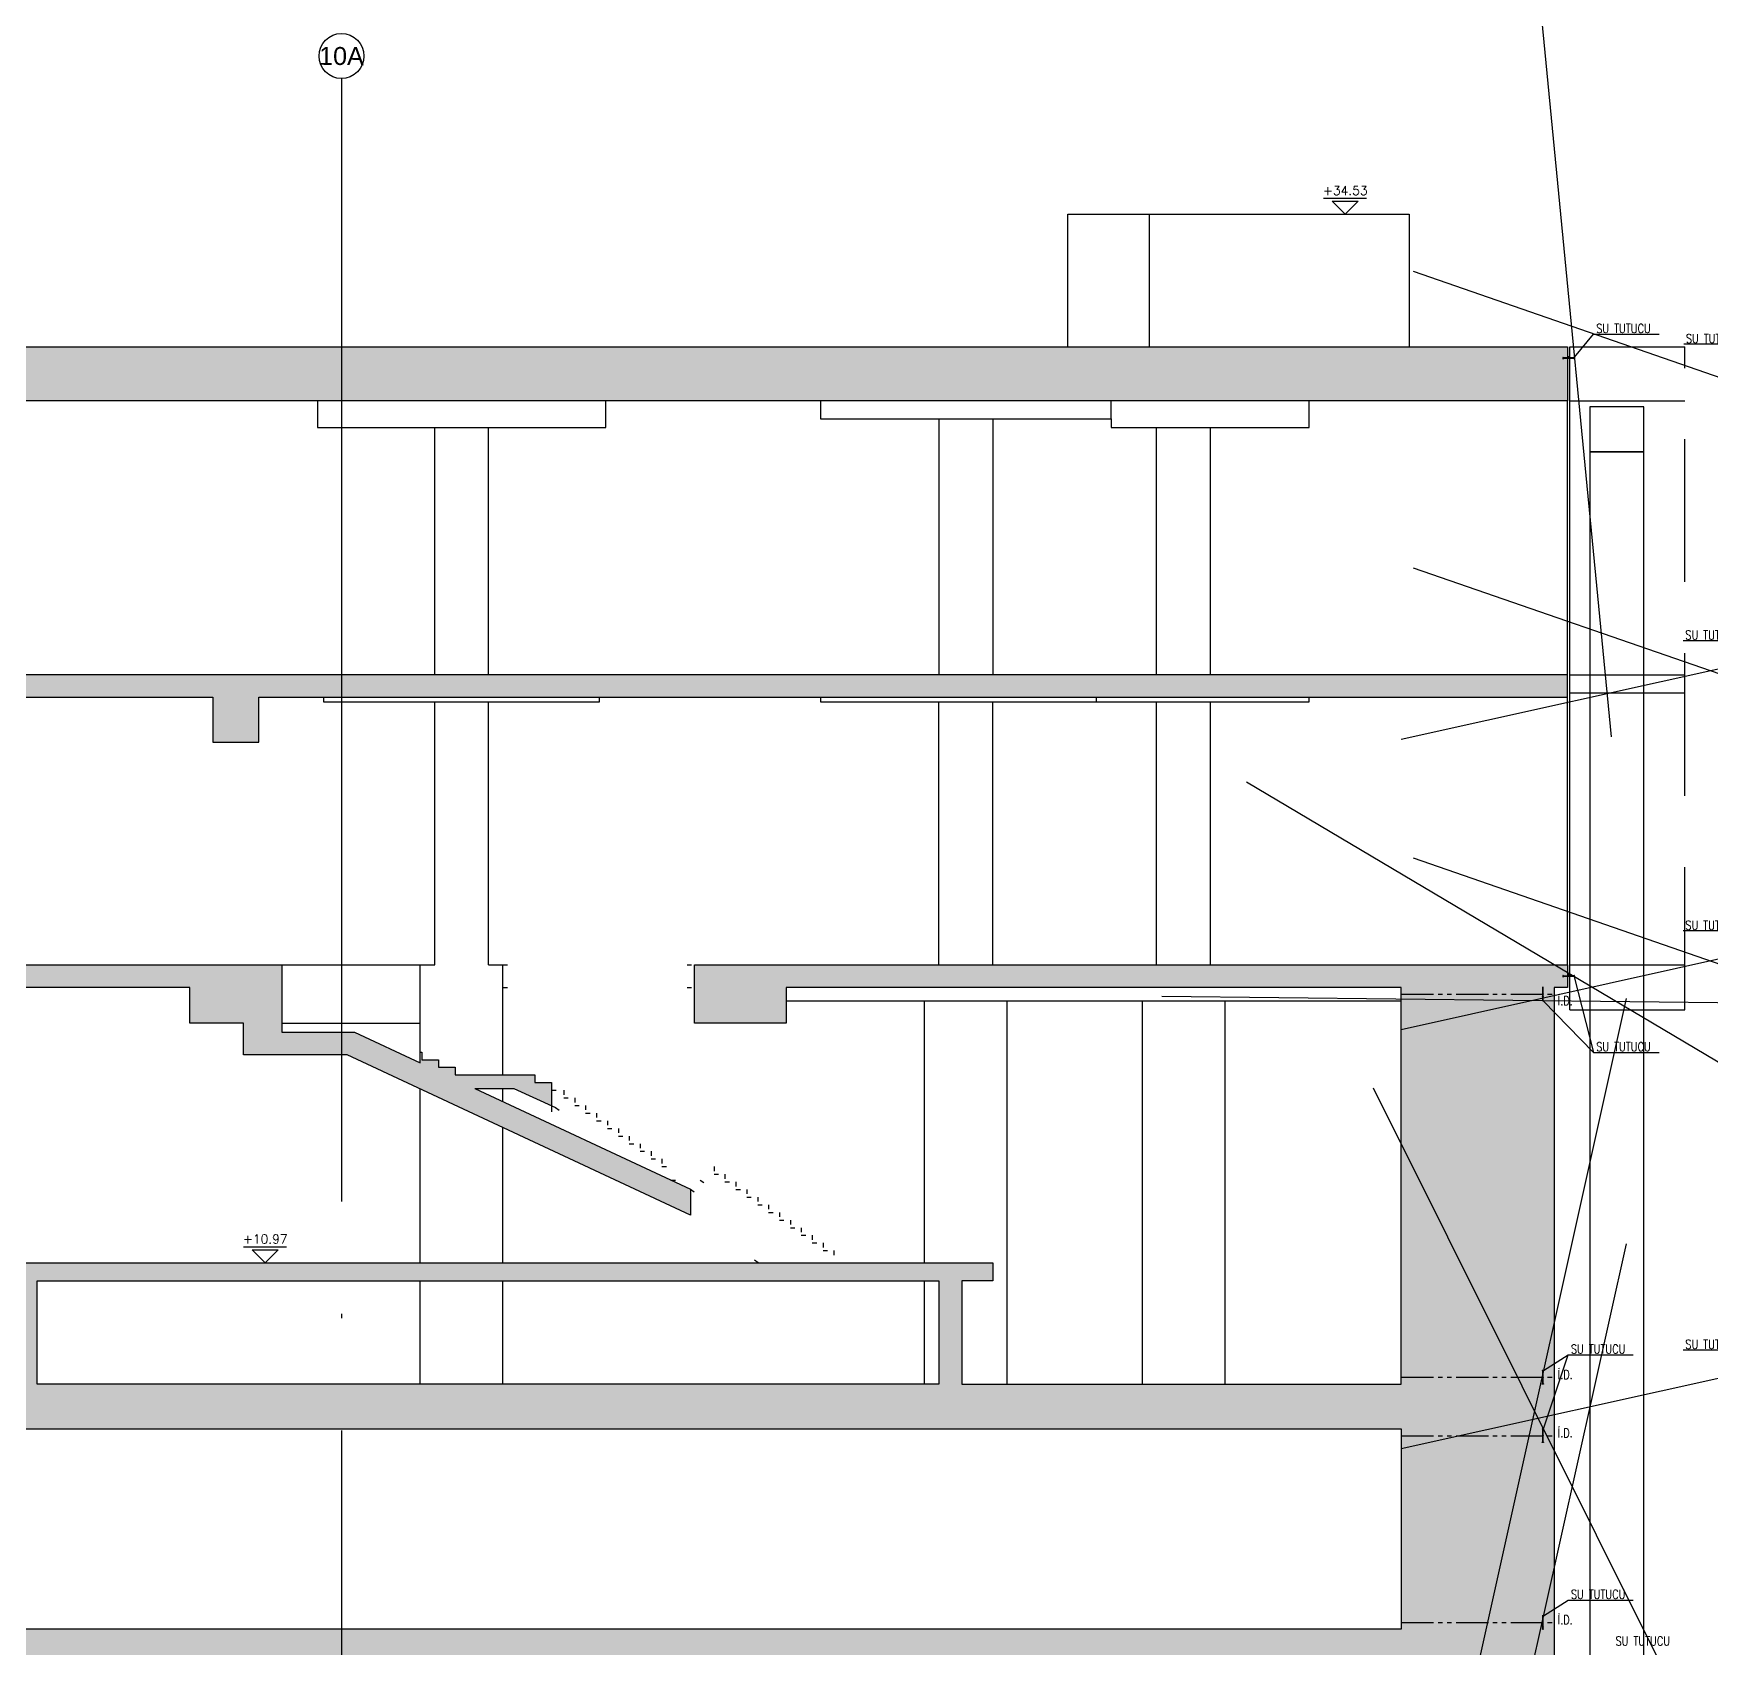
# Model space of a CAD drawing. Header units: millimetres. Extents: x 400382 to 401276, y 4543898 to 4544126.
# Drawn here: x 400952.03 to 400989.36, y 4543968.57 to 4544004.5 of the extents above; entities that cross this region are included whole.
import ezdxf
from ezdxf.enums import TextEntityAlignment as Align

# ---------------------------------------------------------------- set-up
doc = ezdxf.new("R2010")
doc.units = ezdxf.units.MM
for name, pattern in [('ACAD_ISO05W100', [33, 24, -3, 0, -3, 0, -3]), ('AKS', [3, 2.5, -0.25, 0, -0.25]), ('CONTINU', [0]), ('Dot', [4, 0, -4]), ('HIDDEN2', [4.762499999999999, 3.175, -1.5875]), ('UUC-ST-KAL-I05-101-U-000$0$ACAD_ISO05W100', [33, 24, -3, 0, -3, 0, -3])]:
    doc.linetypes.add(name, pattern=pattern)
for name, color, linetype in [('aks prota', 2, 'AKS'), ('caks prota', 4, 'Continuous'), ('görünüş prota', 4, 'Continuous'), ('inşaat derzi prota', 11, 'Continuous'), ('kesit prota', 1, 'Continuous'), ('kesit tarama prota', 252, 'Continuous'), ('kot prota', 4, 'Continuous'), ('not yazısı prota', 6, 'Continuous'), ('not çizgisi prota', 4, 'Continuous'), ('PRT-CST-rc_level', 6, 'Continuous'), ('PRT-CST-rc_levermark', 4, 'Continuous'), ('st_s_su tutucu', 2, 'Continuous'), ('st_s_ölçü', 4, 'Continuous'), ('taks prota', 7, 'Continuous'), ('UUC-ST-KAL-I05-101-U-000$0$st_s_su tutucu', 2, 'Continuous')]:
    doc.layers.add(name, color=color, linetype=linetype)
doc.layers.add('PRT-KD-kazik', color=172, linetype='Continuous', lineweight=25)
doc.styles.add('OLCU', font='romanstw.shx')
doc.styles.add('TAKS', font='Arial Unicode.ttf')
doc.styles.add('TSIMPLEX', font='romanstw.shx')
doc.dimstyles.new('1-50', dxfattribs={"dimtxt": 10, "dimasz": 4, "dimexe": 4, "dimexo": 8, "dimgap": 4, "dimtad": 1, "dimdec": 1, "dimrnd": 0.05, "dimzin": 9, "dimdsep": 46, "dimtxsty": 'OLCU', "dimblk1": 'OBLIQUE', "dimblk2": 'OBLIQUE', "dimsah": 1, "dimcen": 2, "dimdle": 4, "dimclrd": 4, "dimclre": 4, "dimclrt": 3, "dimadec": 1, "dimazin": 0, "dimtfac": 1, "dimtdec": 1, "dimtix": 1, "dimtmove": 2, "dimatfit": 3, "dimldrblk": 'OBLIQUE', "dimfxl": 1, "dimtvp": 1, "dimtolj": 1, "dimtzin": 1, "dimarcsym": 0})

# ---------------------------------------------------------------- blocks, each defined once
blk = doc.blocks.new('KOTK5')
at = {"layer": 'PRT-CST-rc_levermark'}
blk.add_line((216.6666666667443, 160), (-213.3333333332557, 160), dxfattribs=at)
blk.add_lwpolyline([(130, 130), (-130, 130), (0, 0)], close=True, dxfattribs=at)
at = {"layer": 'PRT-CST-rc_level', "style": 'OLCU'}
blk.add_attdef('000.00', text='', height=90, dxfattribs=at).set_placement((0, 193.1381784435362), align=Align.CENTER)
blk = doc.blocks.new('_Oblique')
at = {"layer": 'st_s_ölçü', "lineweight": -2}
blk.add_line((-0.5, -0.5), (0.5, 0.5), dxfattribs=at)
blk = doc.blocks.new('D')
at = {"layer": 'st_s_su tutucu', "linetype": 'CONTINU', "ltscale": 0.2}
for p, q in [((-39987.83090962706, 52508.18991963421), (-39992.63090966878, 52508.18991966914)), ((-39992.63090966878, 52508.18991966914), (-39992.63090980848, 52507.38991968935)), ((-39992.63090980848, 52507.38991968935), (-39990.63090962501, 52506.05655179494)), ((-39990.6309096902, 52498.50671976196), (-39991.53117650332, 52498.50671977942)), ((-39991.53117650332, 52498.50671977942), (-39991.53117639622, 52497.87311976865)), ((-39991.53117639622, 52497.87311976865), (-39990.63090970417, 52497.87311978029)), ((-39990.63090962501, 52506.05655179494), (-39990.6309096902, 52498.50671976196)), ((-39990.63090970417, 52497.87311978029), (-39990.63090980196, 52488.50671968629)), ((-39989.83090974534, 52506.05655187643), (-39987.83090964103, 52507.38991968935)), ((-39989.83090955907, 52498.50671965136), (-39989.83090974534, 52506.05655187643)), ((-39988.9306429881, 52498.50671966883), (-39989.83090955907, 52498.50671965136)), ((-39989.83090992229, 52488.50671961062), (-39989.83090981984, 52497.87311973373)), ((-39989.83090981984, 52497.87311973373), (-39988.93064300207, 52497.87311962313)), ((-39988.93064300207, 52497.87311962313), (-39988.9306429881, 52498.50671966883)), ((-39987.83090964103, 52507.38991968935), (-39987.83090962706, 52508.18991963421)), ((-39992.63090980848, 52448.98991960261), (-39990.63090962501, 52450.32328749701)), ((-39992.63090966878, 52448.18991962282), (-39992.63090980848, 52448.98991960261)), ((-39987.83090962706, 52448.18991965774), (-39992.63090966878, 52448.18991962282)), ((-39990.63090992199, 52478.65671955824), (-39991.93117670823, 52478.6567195757)), ((-39991.93117670823, 52478.6567195757), (-39991.93117659182, 52477.72311959402)), ((-39991.93117659182, 52477.72311959402), (-39990.63090987367, 52477.72311951835)), ((-39990.63090980196, 52488.50671968629), (-39991.53117661508, 52488.50671963972)), ((-39991.53117661508, 52488.50671963972), (-39991.53117662905, 52487.87311965806)), ((-39991.53117662905, 52487.87311965806), (-39990.630909937, 52487.87311964059)), ((-39991.53117661508, 52467.87311965223), (-39991.53117662905, 52468.5067196339)), ((-39991.53117662905, 52468.5067196339), (-39990.630909937, 52468.50671965136)), ((-39990.63090980196, 52467.87311960567), (-39991.53117661508, 52467.87311965223)), ((-39991.53117650332, 52457.87311951254), (-39991.53117639622, 52458.50671952331)), ((-39991.53117639622, 52458.50671952331), (-39990.63090970417, 52458.50671951166)), ((-39990.6309096902, 52457.87311953), (-39991.53117650332, 52457.87311951254)), ((-39990.630909937, 52487.87311964059), (-39990.63090992199, 52478.65671955824)), ((-39990.630909937, 52468.50671965136), (-39990.63090992199, 52477.72311973372)), ((-39990.63090970417, 52458.50671951166), (-39990.63090980196, 52467.87311960567)), ((-39990.63090962501, 52450.32328749701), (-39990.6309096902, 52457.87311953)), ((-39988.93064335132, 52488.50671965136), (-39989.83090992229, 52488.50671961062)), ((-39989.83091007002, 52478.65671960481), (-39989.8309099316, 52487.87311978029)), ((-39989.8309099316, 52487.87311978029), (-39988.93064311383, 52487.87311964059)), ((-39988.53064343977, 52478.65671965137), (-39989.83091007002, 52478.65671960481)), ((-39989.83090998934, 52477.72311965805), (-39988.53064344908, 52477.72311964058)), ((-39989.83091007002, 52477.72311968715), (-39989.8309099316, 52468.50671951166)), ((-39989.8309099316, 52468.50671951166), (-39988.93064311383, 52468.50671965136)), ((-39988.93064335132, 52467.87311964059), (-39989.83090992229, 52467.87311968134)), ((-39989.83090992229, 52467.87311968134), (-39989.83090981984, 52458.50671955823)), ((-39989.83090981984, 52458.50671955823), (-39988.93064300207, 52458.50671966883)), ((-39988.9306429881, 52457.87311962313), (-39989.83090955907, 52457.87311964059)), ((-39989.83090955907, 52457.87311964059), (-39989.83090974534, 52450.32328741552)), ((-39989.83090974534, 52450.32328741552), (-39987.83090964103, 52448.98991960261)), ((-39988.93064311383, 52487.87311964059), (-39988.93064335132, 52488.50671965136)), ((-39988.93064311383, 52468.50671965136), (-39988.93064335132, 52467.87311964059)), ((-39988.93064300207, 52458.50671966883), (-39988.9306429881, 52457.87311962313)), ((-39988.53064344908, 52477.72311964058), (-39988.53064343977, 52478.65671965137)), ((-39987.83090964103, 52448.98991960261), (-39987.83090962706, 52448.18991965774))]:
    blk.add_line(p, q, dxfattribs=at)
blk = doc.blocks.new('D-D Kesiti')
at = {"layer": 'kesit tarama prota'}
h = blk.add_hatch(color=256, dxfattribs=at)
h.dxf.hatch_style = 1
h.paths.add_polyline_path([(400958.1222568858, 4543939.361140279), (400878.3456850531, 4543939.361140279), (400878.3456850531, 4543941.301140279), (400873.7425617441, 4543941.301140279), (400873.7425617441, 4543939.361140279), (400852.9191806954, 4543939.361140279), (400852.9191806664, 4543908.611012027), (400852.5191806664, 4543908.611012027), (400852.5191806954, 4543908.211012043), (400854.9191806954, 4543908.211012036), (400854.9191807244, 4543910.211140279), (400863.0191807256, 4543910.211140279), (400863.0191808271, 4543908.911148059), (400870.5555661198, 4543908.911148059), (400870.5555661198, 4543910.211140278), (400954.4196097496, 4543910.211140032), (400954.4196097206, 4543909.541090846), (400958.5027775325, 4543909.541091093), (400958.5027775325, 4543909.941091714), (400957.8222568858, 4543909.941091714), (400957.8222568858, 4543925.101140279), (400958.1222568736, 4543925.101140279), (400958.1222568736, 4543925.601140279), (400938.6826136978, 4543925.601140279), (400938.6826136978, 4543924.301140279), (400940.7240219245, 4543924.301140279), (400940.7240219245, 4543925.101140279), (400954.419606482, 4543925.101140279), (400954.419606482, 4543916.271140279), (400944.6371231331, 4543916.271140279), (400944.6371231331, 4543918.571140477), (400945.3277792202, 4543918.571140279), (400945.3277792202, 4543918.971140279), (400922.8605086617, 4543918.971140279), (400922.8605086617, 4543918.571140279), (400923.5410293082, 4543918.571140279), (400923.5410293082, 4543916.271140279), (400881.6673470567, 4543916.271140279), (400894.3632999419, 4543923.601157006), (400897.7321548041, 4543923.601157006), (400897.7321548693, 4543925.101140279), (400902.9272714704, 4543925.101140279), (400902.9272714704, 4543923.601140279), (400909.2272714694, 4543923.601140279), (400909.2272714694, 4543925.101140279), (400927.4529775022, 4543925.101140279), (400927.4529775022, 4543924.301140279), (400928.6449341592, 4543924.301140279), (400928.6449341592, 4543923.601140279), (400930.9522040293, 4543923.601140279), (400938.595227472, 4543920.03118966), (400938.595227472, 4543920.608539929), (400933.7939728191, 4543922.851139621), (400934.6643130837, 4543922.851139621), (400935.5037169434, 4543922.466320829), (400935.5037169434, 4543922.811139621), (400935.5037169434, 4543922.981139621), (400935.1328965502, 4543922.981139621), (400935.1328965502, 4543923.151139622), (400933.3603750704, 4543923.151139622), (400933.3603750704, 4543923.321139622), (400932.9895546771, 4543923.321139622), (400932.9895546771, 4543923.491139621), (400932.5790415602, 4543923.491139621), (400932.5790415602, 4543923.418617222), (400931.1178057374, 4543924.101140279), (400929.4955849676, 4543924.101140279), (400929.4955849676, 4543925.601140279), (400909.9149910433, 4543925.601140279), (400917.639939611, 4543930.061144402), (400921.662246307, 4543930.061145569), (400921.6622458718, 4543931.561140279), (400927.9644135004, 4543931.561140279), (400927.9644135004, 4543930.561141117), (400928.9851944704, 4543930.561141117), (400928.9851944704, 4543931.561140279), (400958.1222568736, 4543931.561140279), (400958.1222568736, 4543932.061141117), (400918.8382756815, 4543932.061141117), (400918.8382756815, 4543931.911140279), (400918.5482756815, 4543931.911140279), (400918.5482756815, 4543931.741140279), (400918.2582756816, 4543931.741140279), (400918.2582756816, 4543931.571140279), (400917.9682756815, 4543931.571140279), (400917.9682756815, 4543931.401140279), (400917.6782756815, 4543931.401140279), (400917.6782756815, 4543931.231140279), (400917.3882756816, 4543931.231140279), (400917.3882756816, 4543931.061140279), (400917.0982756816, 4543931.061140279), (400917.0982756816, 4543930.891140279), (400916.8082756815, 4543930.891140279), (400916.8082756815, 4543930.721140279), (400916.5182756816, 4543930.721140279), (400916.5182756816, 4543930.55114028), (400916.2282756816, 4543930.55114028), (400916.2282756816, 4543930.381140279), (400915.9382756815, 4543930.381140279), (400915.9382756815, 4543930.211140279), (400915.6482756816, 4543930.211140279), (400915.6482756816, 4543930.041140279), (400915.3582756816, 4543930.041140279), (400915.3582756816, 4543929.871140279), (400914.1682756815, 4543929.871140279), (400914.1682756815, 4543929.701140279), (400913.8782756816, 4543929.701140279), (400913.8782756816, 4543929.531140279), (400913.5882756815, 4543929.531140279), (400913.5882756815, 4543929.361140279), (400913.2982756815, 4543929.361140279), (400913.2982756815, 4543929.191140279), (400913.0082756816, 4543929.191140279), (400913.0082756816, 4543929.021140279), (400912.7182756815, 4543929.021140279), (400912.7182756815, 4543928.851140279), (400912.4282756815, 4543928.851140279), (400912.4282756815, 4543928.681140279), (400912.1382756816, 4543928.681140279), (400912.1382756816, 4543928.511140279), (400911.8482756816, 4543928.511140279), (400911.8482756816, 4543928.341140279), (400911.5582756815, 4543928.341140279), (400911.5582756815, 4543928.171140279), (400911.2682756816, 4543928.171140279), (400911.2682756816, 4543928.001140279), (400910.9782756816, 4543928.001140279), (400910.9782756816, 4543927.831140279), (400910.6882756815, 4543927.831140279), (400910.6882756815, 4543927.661140279), (400909.4982756816, 4543927.661140279), (400909.4982756816, 4543927.491140279), (400909.2082756815, 4543927.491140279), (400909.2082756815, 4543927.321140279), (400908.9182756815, 4543927.321140279), (400908.9182756815, 4543927.151140279), (400908.6282756816, 4543927.151140279), (400908.6282756816, 4543926.981140279), (400908.3382756815, 4543926.981140279), (400908.3382756815, 4543926.811140279), (400908.0482756815, 4543926.811140279), (400908.0482756815, 4543926.641140279), (400907.7582756816, 4543926.641140279), (400907.7582756816, 4543926.471140279), (400907.4682756815, 4543926.471140279), (400907.4682756815, 4543926.301140279), (400907.1782756815, 4543926.301140279), (400907.1782756815, 4543926.131140279), (400906.8882756816, 4543926.131140279), (400906.8882756816, 4543925.961140279), (400906.5982756816, 4543925.961140279), (400906.5982756816, 4543925.791140279), (400906.3082756815, 4543925.791140279), (400906.3082756815, 4543925.601140279), (400904.5522714701, 4543925.601140279), (400904.5522714701, 4543925.401140279), (400906.3182035508, 4543925.401140279), (400906.3182035508, 4543924.101140279), (400903.4272714704, 4543924.101140279), (400903.4272714704, 4543925.401140279), (400903.7522714699, 4543925.401140279), (400903.7522714699, 4543925.601140279), (400896.4401806035, 4543925.601140279), (400896.4401806035, 4543925.451140279), (400896.1501806034, 4543925.451140279), (400896.1501806034, 4543925.281140279), (400895.8601806034, 4543925.281140279), (400895.8601806034, 4543925.111140279), (400895.5701806035, 4543925.111140279), (400895.5701806035, 4543924.941140279), (400895.2801806034, 4543924.941140279), (400895.2801806034, 4543924.771140279), (400894.9901806034, 4543924.771140279), (400894.9901806034, 4543924.601140279), (400894.7001806034, 4543924.601140279), (400894.7001806034, 4543924.431140279), (400894.4101806034, 4543924.431140279), (400894.4101806034, 4543924.261140279), (400894.1201806034, 4543924.261140279), (400894.1201806034, 4543924.091140279), (400893.8301806035, 4543924.091140279), (400893.8301806035, 4543923.921140279), (400893.5401806034, 4543923.921140279), (400893.5401806034, 4543923.751140279), (400893.2501806034, 4543923.751140279), (400893.2501806034, 4543923.581140279), (400892.9601806034, 4543923.581140279), (400892.9601806034, 4543923.411140279), (400892.6701806035, 4543923.411140279), (400892.6701806035, 4543923.241140279), (400891.4701806034, 4543923.241140279), (400891.4701806034, 4543923.071140279), (400891.1801806035, 4543923.071140279), (400891.1801806035, 4543922.901140279), (400890.8901806034, 4543922.901140279), (400890.8901806034, 4543922.731140279), (400890.6001806034, 4543922.731140279), (400890.6001806034, 4543922.561140279), (400890.3101806035, 4543922.561140279), (400890.3101806035, 4543922.391140279), (400890.0201806034, 4543922.391140279), (400890.0201806034, 4543922.221140279), (400889.7301806034, 4543922.221140279), (400889.7301806034, 4543922.05114028), (400889.4401806035, 4543922.05114028), (400889.4401806035, 4543921.881140279), (400889.1501806034, 4543921.881140279), (400889.1501806034, 4543921.711140279), (400888.8601806034, 4543921.711140279), (400888.8601806034, 4543921.541140279), (400888.5701806035, 4543921.541140279), (400888.5701806035, 4543921.371140279), (400888.2801806034, 4543921.371140279), (400888.2801806034, 4543921.201140279), (400887.9901806034, 4543921.201140279), (400887.9901806034, 4543921.031140279), (400887.7001806034, 4543921.031140279), (400887.7001806034, 4543920.861140279), (400886.5001806034, 4543920.861140279), (400886.5001806034, 4543920.691140279), (400886.2101806034, 4543920.691140279), (400886.2101806034, 4543920.521140279), (400885.9201806035, 4543920.521140279), (400885.9201806035, 4543920.351140279), (400885.6301806034, 4543920.351140279), (400885.6301806034, 4543920.181140279), (400885.3401806034, 4543920.181140279), (400885.3401806034, 4543920.011140279), (400885.0501806035, 4543920.011140279), (400885.0501806035, 4543919.841140279), (400884.7601806034, 4543919.841140279), (400884.7601806034, 4543919.671140279), (400884.4701806034, 4543919.671140279), (400884.4701806034, 4543919.501140279), (400884.1801806035, 4543919.501140279), (400884.1801806035, 4543919.331140279), (400883.8901806034, 4543919.331140279), (400883.8901806034, 4543919.161140279), (400883.6001806034, 4543919.161140279), (400883.6001806034, 4543918.991140279), (400883.3101806035, 4543918.991140279), (400883.3101806035, 4543918.821140279), (400883.0201806034, 4543918.821140279), (400883.0201806034, 4543918.651140279), (400882.7301806034, 4543918.651140279), (400882.7301806034, 4543918.481140279), (400881.5301806034, 4543918.481140279), (400881.5301806034, 4543918.311140279), (400881.2401806034, 4543918.311140279), (400881.2401806034, 4543918.141140279), (400880.9501806034, 4543918.141140279), (400880.9501806034, 4543917.971140279), (400880.6601806034, 4543917.971140279), (400880.6601806034, 4543917.80114028), (400880.3701806034, 4543917.80114028), (400880.3701806034, 4543917.631140279), (400880.0801806035, 4543917.631140279), (400880.0801806035, 4543917.461140279), (400879.7901806034, 4543917.461140279), (400879.7901806034, 4543917.291140279), (400879.5001806034, 4543917.291140279), (400879.5001806034, 4543917.121140279), (400879.2101806034, 4543917.121140279), (400879.2101806034, 4543916.951140279), (400878.9201806035, 4543916.951140279), (400878.9201806035, 4543916.781140279), (400878.6301806034, 4543916.781140279), (400878.6301806034, 4543916.611140279), (400878.3401806034, 4543916.611140279), (400878.3401806034, 4543916.441140279), (400878.0501806035, 4543916.441140279), (400878.0501806035, 4543916.271140279), (400877.7601806034, 4543916.271140279), (400877.7601806034, 4543916.101140279), (400877.4701806034, 4543916.101140279), (400877.4701806034, 4543915.931140279), (400876.2701806034, 4543915.931140279), (400876.2701806034, 4543915.761140279), (400875.9801806034, 4543915.761140279), (400875.9801806034, 4543915.591140279), (400875.6901806035, 4543915.591140279), (400875.6901806035, 4543915.421140279), (400875.4001806034, 4543915.421140279), (400875.4001806034, 4543915.251140279), (400875.1101806034, 4543915.251140279), (400875.1101806034, 4543915.081140279), (400874.8201806035, 4543915.081140279), (400874.8201806035, 4543914.911140279), (400874.5301806034, 4543914.911140279), (400874.5301806034, 4543914.741140279), (400874.2401806034, 4543914.741140279), (400874.2401806034, 4543914.571140279), (400873.9501806034, 4543914.571140279), (400873.9501806034, 4543914.401140279), (400873.6601806034, 4543914.401140279), (400873.6601806034, 4543914.231140279), (400873.3701806034, 4543914.231140279), (400873.3701806034, 4543914.061140279), (400873.0801806035, 4543914.061140279), (400873.0801806035, 4543913.891140279), (400872.7901806034, 4543913.891140279), (400872.7901806034, 4543913.721140279), (400872.5001806034, 4543913.721140279), (400872.5001806034, 4543913.551140279), (400872.2101806034, 4543913.551140279), (400872.2101806034, 4543913.381140279), (400871.0101806034, 4543913.381140279), (400871.0101806034, 4543913.211140279), (400870.7201806034, 4543913.211140279), (400870.7201806034, 4543913.041140279), (400870.4301806035, 4543913.041140279), (400870.4301806035, 4543912.871140279), (400870.1401806034, 4543912.871140279), (400870.1401806034, 4543912.701140279), (400869.8501806034, 4543912.701140279), (400869.8501806034, 4543912.531140279), (400869.5601806035, 4543912.531140279), (400869.5601806035, 4543912.361140279), (400869.2701806034, 4543912.361140279), (400869.2701806034, 4543912.191140279), (400868.9801806034, 4543912.191140279), (400868.9801806034, 4543912.021140279), (400868.6901806035, 4543912.021140279), (400868.6901806035, 4543911.851140279), (400868.4001806034, 4543911.851140279), (400868.4001806034, 4543911.681140279), (400868.1101806034, 4543911.681140279), (400868.1101806034, 4543911.511140279), (400867.8201806035, 4543911.511140279), (400867.8201806035, 4543911.341140279), (400867.5301806034, 4543911.341140279), (400867.5301806034, 4543911.171140279), (400867.2401806034, 4543911.171140279), (400867.2401806034, 4543911.001140279), (400866.9501806034, 4543911.001140279), (400866.9501806034, 4543910.511140279), (400866.6501806034, 4543910.511140279), (400866.6501806034, 4543910.811140279), (400864.7191806953, 4543910.811140279), (400864.7191806953, 4543910.611140279), (400866.4501806034, 4543910.611140279), (400866.4501806034, 4543910.311140279), (400866.9501804729, 4543910.311140279), (400866.950180734, 4543909.31114806), (400863.6191807959, 4543909.31114806), (400863.6191806943, 4543910.611140279), (400863.9191806954, 4543910.611140366), (400863.9191806954, 4543910.811140279), (400854.9191806954, 4543910.811140279), (400854.9191805503, 4543915.671125484), (400866.569180703, 4543915.671125416), (400866.5691806954, 4543915.271140211), (400867.7691806955, 4543915.271140211), (400867.7691806954, 4543916.271140204), (400854.4191806954, 4543916.271140279), (400854.4191806954, 4543925.101140279), (400861.9691806946, 4543925.101140279), (400861.9691806946, 4543923.601140279), (400866.7028209456, 4543923.601140279), (400869.3008954164, 4543925.101140279), (400883.0691806954, 4543925.101140279), (400883.0691806954, 4543924.401140279), (400883.6691806954, 4543924.401140279), (400883.6691806954, 4543925.601140279), (400870.16692024, 4543925.601140279), (400877.8918488363, 4543930.061132872), (400881.8541555321, 4543930.061134021), (400881.854155097, 4543931.561140279), (400909.6694230299, 4543931.561140279), (400909.6694230299, 4543932.061140279), (400879.0501806035, 4543932.061140279), (400879.0501806035, 4543931.911140279), (400878.7601806034, 4543931.911140279), (400878.7601806034, 4543931.741140279), (400878.4701806034, 4543931.741140279), (400878.4701806034, 4543931.571140279), (400878.1801806035, 4543931.571140279), (400878.1801806035, 4543931.401140279), (400877.8901806034, 4543931.401140279), (400877.8901806034, 4543931.231140279), (400877.6001806034, 4543931.231140279), (400877.6001806034, 4543931.061140279), (400877.3101806035, 4543931.061140279), (400877.3101806035, 4543930.891140279), (400877.0201806034, 4543930.891140279), (400877.0201806034, 4543930.721140279), (400876.7301806034, 4543930.721140279), (400876.7301806034, 4543930.551140279), (400876.4401806035, 4543930.551140279), (400876.4401806035, 4543930.381140279), (400876.1501806034, 4543930.381140279), (400876.1501806034, 4543930.211140279), (400875.8601806034, 4543930.211140279), (400875.8601806034, 4543930.041140279), (400875.5701806035, 4543930.041140279), (400875.5701806035, 4543929.871140279), (400874.3701806034, 4543929.871140279), (400874.3701806034, 4543929.701140279), (400874.0801806035, 4543929.701140279), (400874.0801806035, 4543929.531140279), (400873.7901806034, 4543929.531140279), (400873.7901806034, 4543929.361140279), (400873.5001806034, 4543929.361140279), (400873.5001806034, 4543929.191140279), (400873.2101806034, 4543929.191140279), (400873.2101806034, 4543929.021140279), (400872.9201806035, 4543929.021140279), (400872.9201806035, 4543928.851140279), (400872.6301806034, 4543928.851140279), (400872.6301806034, 4543928.681140279), (400872.3401806034, 4543928.681140279), (400872.3401806034, 4543928.511140279), (400872.0501806035, 4543928.511140279), (400872.0501806035, 4543928.341140279), (400871.7601806034, 4543928.341140279), (400871.7601806034, 4543928.171140279), (400871.4701806034, 4543928.171140279), (400871.4701806034, 4543928.001140279), (400871.1801806035, 4543928.001140279), (400871.1801806035, 4543927.831140279), (400870.8901806034, 4543927.831140279), (400870.8901806034, 4543927.661140279), (400869.6901806035, 4543927.661140279), (400869.6901806035, 4543927.491140279), (400869.4001806034, 4543927.491140279), (400869.4001806034, 4543927.321140279), (400869.1101806034, 4543927.321140279), (400869.1101806034, 4543927.151140279), (400868.8201806035, 4543927.151140279), (400868.8201806035, 4543926.981140279), (400868.5301806034, 4543926.981140279), (400868.5301806034, 4543926.811140279), (400868.2401806034, 4543926.811140279), (400868.2401806034, 4543926.641140279), (400867.9501806034, 4543926.641140279), (400867.9501806034, 4543926.471140279), (400867.6601806034, 4543926.471140279), (400867.6601806034, 4543926.301140279), (400867.3701806034, 4543926.301140279), (400867.3701806034, 4543926.131140279), (400867.0801806035, 4543926.131140279), (400867.0801806035, 4543925.961140279), (400866.7901806034, 4543925.961140279), (400866.7901806034, 4543925.791140279), (400866.5001806034, 4543925.791140279), (400866.5001806034, 4543925.601140279), (400864.7191806873, 4543925.601140279), (400864.7191806873, 4543925.401140279), (400866.5101084234, 4543925.401140279), (400866.5101084234, 4543924.101140279), (400862.469180695, 4543924.101140279), (400862.469180695, 4543925.101140279), (400863.6191806946, 4543925.101140279), (400863.6191806946, 4543925.401140279), (400863.9191806954, 4543925.401140279), (400863.9191806954, 4543925.601140279), (400854.4191806954, 4543925.601140279), (400854.4191806954, 4543931.561140279), (400866.5691806833, 4543931.561140279), (400866.5691806833, 4543931.061140279), (400867.1691806833, 4543931.061140279), (400867.1691806833, 4543932.061140279), (400854.4191806955, 4543932.061140279), (400854.4191806955, 4543938.161141118), (400874.2425845047, 4543938.161141118), (400874.2425724075, 4543940.801140279), (400877.8456850531, 4543940.801140279), (400877.8456850531, 4543938.161141118), (400958.1222568736, 4543938.161141118)])
h.paths.add_polyline_path([(400881.35415501, 4543931.861140279), (400881.3541553871, 4543930.561133876), (400877.1427025683, 4543930.561132655), (400879.3603626344, 4543931.861140279)], flags=16)
h.paths.add_polyline_path([(400875.5801084233, 4543929.671140279), (400875.5801084233, 4543929.303798393), (400871.2001084233, 4543926.775002521), (400871.2001084233, 4543927.610991259), (400874.7144802814, 4543929.671140279)], flags=16)
h.paths.add_polyline_path([(400894.5327440146, 4543924.10115695), (400896.7503626343, 4543925.401140279), (400897.2321548825, 4543925.401140279), (400897.2321548259, 4543924.101157006)], flags=16)
h.paths.add_polyline_path([(400886.8444802814, 4543920.661140279), (400887.7001806034, 4543920.661140279), (400887.7001806034, 4543920.331551051), (400883.0301806034, 4543917.635323487), (400883.0301806034, 4543918.425171502)], flags=16)
h.paths.add_polyline_path([(400870.9001084234, 4543927.461140279), (400870.9001084234, 4543926.601797324), (400866.8101084234, 4543924.240433141), (400866.8101084234, 4543925.570991259), (400870.0344802813, 4543927.461140279)], flags=16)
h.paths.add_polyline_path([(400882.7301806034, 4543918.281140279), (400882.7301806034, 4543917.46211829), (400880.667368842, 4543916.271152566), (400879.0125781487, 4543916.271152087), (400879.0125781487, 4543916.603473512), (400881.8744802814, 4543918.281140279)], flags=16)
h.paths.add_polyline_path([(400908.6546400905, 4543915.671139681), (400908.6546402355, 4543915.271140175), (400954.4196088169, 4543915.271140032), (400954.4196088169, 4543910.811140032), (400870.5555661198, 4543910.811140278), (400878.973312812, 4543915.671131853), (400881.6691806954, 4543915.671131853), (400881.6691806954, 4543915.271140279), (400882.2691806955, 4543915.271140279), (400882.2691806955, 4543915.671132027)], flags=16)
h.paths.add_polyline_path([(400877.4801265773, 4543915.731140279), (400877.4801265773, 4543915.386390166), (400872.5101806034, 4543912.516988599), (400872.5101806034, 4543913.325171502), (400876.6144802814, 4543915.731140279)], flags=16)
h.paths.add_polyline_path([(400906.6182035508, 4543925.570991288), (400909.8425753596, 4543927.461140279), (400910.6882756815, 4543927.461140279), (400910.6882756815, 4543926.624947038), (400908.7272714693, 4543925.49275997), (400908.7272714693, 4543924.101140279), (400906.6182035508, 4543924.101140279)], flags=16)
h.paths.add_polyline_path([(400910.9882756816, 4543927.605171503), (400914.5125753595, 4543929.671140279), (400915.3582756816, 4543929.671140279), (400915.3582756816, 4543929.321174601), (400910.9882756816, 4543926.798152234)], flags=16)
h.paths.add_polyline_path([(400872.2101806034, 4543913.181140279), (400872.2101806034, 4543912.343783402), (400869.7555661199, 4543910.92661012), (400869.7555661199, 4543909.31114806), (400867.2501806034, 4543909.31114806), (400867.2501806034, 4543910.775171502), (400871.3544802814, 4543913.181140279)], flags=16)
h.paths.add_polyline_path([(400917.5059648698, 4543930.898299647), (400919.1484591431, 4543931.861141117), (400921.1622457848, 4543931.861141117), (400921.1622461619, 4543930.561145424), (400917.5059648698, 4543930.561144363)], flags=16)
h.paths.add_polyline_path([(400924.051373571, 4543918.571140279), (400944.1277792203, 4543918.571140279), (400944.1277792203, 4543916.271140279), (400924.051373571, 4543916.271140181)], flags=16)
at = {"layer": 'aks prota', "ltscale": 10}
blk.add_line((400930.8263196871, 4543945.334667313), (400930.8263196871, 4543889.529169774), dxfattribs=at)
at = {"layer": 'caks prota', "ltscale": 0.05}
blk.add_circle((400930.8263196871, 4543945.834667313), 0.4999999999999999, dxfattribs=at)
at = {"layer": 'görünüş prota', "color": 4}
for p, q in [((400948.8189354337, 4543939.361140279), (400948.8189354337, 4543942.311140279)), ((400958.1232928952, 4543932.061141117), (400958.1232928952, 4543938.161141118)), ((400944.1277792204, 4543937.761141118), (400944.1277792204, 4543932.061140279)), ((400945.3277792204, 4543937.761141118), (400945.3277792204, 4543932.061140279)), ((400932.9025278021, 4543932.061140279), (400932.9025278021, 4543937.561141117)), ((400934.1025278021, 4543932.061140279), (400934.1025278021, 4543937.561141117)), ((400948.9738754636, 4543932.061141117), (400948.9738754636, 4543937.561141117)), ((400950.1737965725, 4543932.061141117), (400950.1737965725, 4543937.561141117)), ((400932.9025278021, 4543925.601140279), (400932.9025278021, 4543931.461140279)), ((400934.1025278021, 4543925.601140279), (400934.1025278021, 4543931.461140279)), ((400944.1277792203, 4543925.601140279), (400944.1277792203, 4543931.461140279)), ((400945.3277792202, 4543925.601140279), (400945.3277792202, 4543931.461140279)), ((400948.9738754636, 4543925.601140279), (400948.9738754636, 4543931.461140279)), ((400950.1737965725, 4543925.601140279), (400950.1737965725, 4543931.461140279)), ((400958.1222568736, 4543925.601140279), (400958.1222568736, 4543931.561140279)), ((400932.5790415602, 4543923.418617222), (400932.5790415602, 4543925.601140279)), ((400934.4196690635, 4543923.151139622), (400934.4196690635, 4543925.601140279)), ((400943.8041606118, 4543918.971140279), (400943.8041606118, 4543924.801140279)), ((400945.6502697617, 4543916.271140372), (400945.6502697617, 4543924.801140279)), ((400948.6501775901, 4543924.801140279), (400948.6501775901, 4543916.271139282)), ((400950.4941873312, 4543924.801140279), (400950.4941873312, 4543916.271139468)), ((400932.5790415602, 4543918.971140279), (400932.5790415602, 4543922.841266952)), ((400934.4196690635, 4543922.558885553), (400934.4196690635, 4543922.851139621)), ((400934.4196690635, 4543918.971140279), (400934.4196690635, 4543921.981535284)), ((400932.5790415602, 4543916.271140185), (400932.5790415602, 4543918.571140279)), ((400934.4196690635, 4543916.271140371), (400934.4196690635, 4543918.571140279)), ((400943.8041606118, 4543916.271140185), (400943.8041606118, 4543918.571140279))]:
    blk.add_line(p, q, dxfattribs=at)
for points in [[(400946.9996438774, 4543939.361140279), (400946.9996438774, 4543942.311140279), (400954.5932451222, 4543942.311140279), (400954.5932451222, 4543939.361140279)], [(400930.2898826348, 4543938.161141118), (400930.2898826348, 4543937.561141117), (400936.7151729694, 4543937.561141117), (400936.7151729694, 4543938.161141118)], [(400941.4930108726, 4543938.161141118), (400941.4930108726, 4543937.761141118), (400947.9625475556, 4543937.761141118), (400947.9625475556, 4543938.161141118)], [(400947.9625475556, 4543937.761141118), (400947.9625475556, 4543937.561141117), (400952.3674010548, 4543937.561141117), (400952.3674010548, 4543938.161141118)], [(400930.4267018557, 4543931.561140279), (400930.4267018557, 4543931.461140279), (400936.572631741, 4543931.461140279), (400936.572631741, 4543931.561140279)], [(400941.4901498751, 4543931.561140279), (400941.4901498751, 4543931.461140279), (400947.6360797604, 4543931.461140279), (400947.6360797604, 4543931.561140279)], [(400947.6360797604, 4543931.461140279), (400952.3674010548, 4543931.461140279), (400952.3674010548, 4543931.561140279)], [(400929.4955849676, 4543925.601140279), (400932.9025278021, 4543925.601140279)], [(400934.1025278021, 4543925.601140279), (400934.4196690635, 4543925.601140279)], [(400940.7240219245, 4543924.801140279), (400954.419606482, 4543924.801140279)], [(400929.4955849676, 4543924.301140279), (400932.5790415602, 4543924.301140279)]]:
    blk.add_lwpolyline(points, dxfattribs=at)
at = {"layer": 'görünüş prota', "color": 4, "linetype": 'Dot'}
for points in [[(400934.4196690635, 4543925.601140279), (400938.6826136978, 4543925.601140279)], [(400934.4196690635, 4543925.101140279), (400938.6826136978, 4543925.101140279)], [(400935.5037169434, 4543922.811139621), (400935.7770618144, 4543922.811139621), (400935.7770618144, 4543922.641139621), (400936.0197669126, 4543922.641139621), (400936.0197669126, 4543922.471139621), (400936.262472011, 4543922.471139621), (400936.262472011, 4543922.301139621), (400936.5051771092, 4543922.301139621), (400936.5051771092, 4543922.131139621), (400936.7478822076, 4543922.131139621), (400936.7478822076, 4543921.961139621), (400936.9905873059, 4543921.961139621), (400936.9905873059, 4543921.791139621), (400937.2332924042, 4543921.791139621), (400937.2332924042, 4543921.621139621), (400937.4759975025, 4543921.621139621), (400937.4759975025, 4543921.451139621), (400937.7187026009, 4543921.451139621), (400937.7187026009, 4543921.281139622), (400937.9614076991, 4543921.281139622), (400937.9614076991, 4543921.111139622), (400939.121538069, 4543921.111139622), (400939.121538069, 4543920.941139621), (400939.3642431674, 4543920.941139621), (400939.3642431674, 4543920.771139621), (400939.6069482657, 4543920.771139621), (400939.6069482657, 4543920.601139621), (400939.849653364, 4543920.601139621), (400939.849653364, 4543920.431139621), (400940.0923584623, 4543920.431139621), (400940.0923584623, 4543920.261139621), (400940.3350635606, 4543920.261139621), (400940.3350635606, 4543920.091139621), (400940.5777686589, 4543920.091139621), (400940.5777686589, 4543919.921139621), (400940.8204737573, 4543919.921139621), (400940.8204737573, 4543919.751139621), (400941.0631788555, 4543919.751139621), (400941.0631788555, 4543919.581139621), (400941.3058839539, 4543919.581139621), (400941.3058839539, 4543919.411139621), (400941.5485890522, 4543919.411139621), (400941.5485890522, 4543919.241139621), (400941.7912941505, 4543919.241139621), (400941.7912941505, 4543918.971139621)], [(400935.5924015344, 4543922.425664001), (400937.3688807248, 4543921.181349546)], [(400938.1614751978, 4543920.811139621), (400938.8148462086, 4543920.811139621), (400941.4417719786, 4543918.971139621)], [(400938.595227472, 4543920.608539929), (400940.910211242, 4543918.971139621)], [(400940.1011942475, 4543918.971139621), (400938.595227472, 4543920.03118966)]]:
    blk.add_lwpolyline(points, dxfattribs=at)
at = {"layer": 'inşaat derzi prota', "linetype": 'ACAD_ISO05W100', "ltscale": 0.03}
for points in [[(400954.419606482, 4543924.951140032), (400957.8222568858, 4543924.951140032)], [(400954.419606482, 4543916.421140279), (400957.8222568858, 4543916.421140279)], [(400954.4196088169, 4543915.121140032), (400957.8222592207, 4543915.121140032)], [(400954.4196075362, 4543910.961140032), (400957.82225794, 4543910.961140032)]]:
    blk.add_lwpolyline(points, dxfattribs=at)
at = {"layer": 'kesit prota', "color": 1}
for points in [[(400852.9191806954, 4543939.361140279), (400873.7425617441, 4543939.361140279), (400873.7425617441, 4543941.301140279), (400878.3456850531, 4543941.301140279), (400878.3456850531, 4543939.361140279), (400958.1222568858, 4543939.361140279), (400958.1222568736, 4543938.161141118), (400877.8456850531, 4543938.161141118), (400877.8456850531, 4543940.801140279)], [(400921.6622458718, 4543931.561140279), (400927.9644135004, 4543931.561140279), (400927.9644135004, 4543930.561141117), (400928.9851944704, 4543930.561141117), (400928.9851944704, 4543931.561140279), (400958.1222568736, 4543931.561140279), (400958.1222568736, 4543932.061141117), (400918.8382756815, 4543932.061141117)], [(400921.6622458718, 4543931.561140424), (400921.662246307, 4543930.061145569), (400917.639939611, 4543930.061144402), (400909.9149910433, 4543925.601140279), (400929.4955849676, 4543925.601140279), (400929.4955849676, 4543924.101140279), (400931.1178057374, 4543924.101140279), (400932.5790415602, 4543923.418617222)], [(400933.7939728191, 4543922.851139621), (400938.595227472, 4543920.608539929), (400938.595227472, 4543920.03118966), (400930.9522040293, 4543923.601140279), (400928.6449341592, 4543923.601140279), (400928.6449341592, 4543924.301140279), (400927.4529775022, 4543924.301140279), (400927.4529775022, 4543925.101140279), (400909.2272714694, 4543925.101140279)], [(400922.8605086617, 4543918.971140279), (400945.3277792202, 4543918.971140279), (400945.3277792202, 4543918.571140279), (400944.6371231331, 4543918.571140477), (400944.6371231331, 4543916.271140279), (400954.419606482, 4543916.271140279), (400954.419606482, 4543925.101140279), (400940.7240219245, 4543925.101140279), (400940.7240219245, 4543924.301140279), (400938.6826136978, 4543924.301140279), (400938.6826136978, 4543925.601140279), (400958.1222568736, 4543925.601140279), (400958.1222568736, 4543925.101140279), (400957.8222568858, 4543925.101140279), (400957.8222568858, 4543909.941091714)], [(400932.5790415602, 4543923.661139621), (400932.6187342839, 4543923.661139621), (400932.6187342839, 4543923.491139621), (400932.9895546771, 4543923.491139621), (400932.9895546771, 4543923.321139622), (400933.3603750704, 4543923.321139622), (400933.3603750704, 4543923.151139622), (400935.1328965502, 4543923.151139622), (400935.1328965502, 4543922.981139621), (400935.5037169434, 4543922.981139621), (400935.5037169434, 4543922.811139621)], [(400933.7939728191, 4543922.851139621), (400934.6643130837, 4543922.851139621), (400935.5924015344, 4543922.425664001)], [(400881.6691806954, 4543915.671131853), (400881.6691806954, 4543915.271140279), (400882.2691806955, 4543915.271140279), (400882.2691806955, 4543915.671132027), (400908.6546400905, 4543915.671139681), (400908.6546402355, 4543915.271140175), (400954.4196088169, 4543915.271140032), (400954.4196088169, 4543910.811140032), (400870.5555661198, 4543910.811140278), (400878.973312812, 4543915.671131853), (400881.6691806954, 4543915.671131853)]]:
    blk.add_lwpolyline(points, dxfattribs=at)
at = {"layer": 'kesit prota'}
blk.add_lwpolyline([(400932.5790415602, 4543923.418617222), (400932.5790415602, 4543923.661139621)], dxfattribs=at)
at = {"layer": 'kesit prota', "color": 1}
blk.add_lwpolyline([(400924.051373571, 4543918.571140279), (400944.1277792203, 4543918.571140279), (400944.1277792203, 4543916.271140279), (400924.051373571, 4543916.271140181)], close=True, dxfattribs=at)
at = {"layer": 'kesit tarama prota'}
for points in [[(400958.1722568736, 4543924.601140279), (400958.1722568736, 4543939.361140279)], [(400958.1722568736, 4543939.361140279), (400960.7326875523, 4543939.361140279)], [(400958.1722568736, 4543938.161140279), (400960.7326875523, 4543938.161140279)], [(400958.1722568736, 4543932.061141117), (400960.7326875523, 4543932.061141117)], [(400958.1722568736, 4543931.661141118), (400960.7326875523, 4543931.661141118)], [(400958.1722568736, 4543925.601140279), (400960.7326875523, 4543925.601140279)], [(400958.1722568736, 4543924.601140279), (400960.7326875523, 4543924.601140279)], [(400935.5037169434, 4543922.811139621), (400935.5037169434, 4543922.329835275)]]:
    blk.add_lwpolyline(points, dxfattribs=at)
at = {"layer": 'kesit tarama prota', "linetype": 'HIDDEN2'}
blk.add_lwpolyline([(400960.7326875523, 4543924.601140279), (400960.7326875523, 4543939.361140279)], dxfattribs=at)
at = {"layer": 'PRT-KD-kazik', "color": 3}
for points in [[(400959.8222570276, 4543938.021011893), (400958.6222568857, 4543938.021011893), (400958.6222568857, 4543937.021011894), (400959.8222570276, 4543937.021011894)], [(400959.8222570266, 4543937.021011893), (400958.6222568857, 4543937.021011893), (400958.6222568858, 4543892.721011894), (400959.8222570266, 4543892.721011894)]]:
    blk.add_lwpolyline(points, close=True, dxfattribs=at)
at = {"layer": 'UUC-ST-KAL-I05-101-U-000$0$st_s_su tutucu', "linetype": 'UUC-ST-KAL-I05-101-U-000$0$ACAD_ISO05W100', "ltscale": 0.05}
for points in [[(400958.1282607237, 4543939.13123442, -0.5773502691895264), (400958.1297545796, 4543939.133838596), (400958.1647658698, 4543939.133936214, -0.5773502691896774), (400958.1662742233, 4543939.131340407), (400958.1544901863, 4543939.110797795, 0.5773502691898074), (400958.1559985404, 4543939.108201992), (400958.2018341151, 4543939.10832979), (400958.2018504301, 4543939.102478079), (400958.205968814, 4543939.102489563), (400958.2059524981, 4543939.108341273), (400958.2386631253, 4543939.108432475), (400958.2386794403, 4543939.102580764), (400958.2427978245, 4543939.102592247), (400958.2427815087, 4543939.108443957), (400958.2634645654, 4543939.108501626), (400958.272167669, 4543939.095525841), (400958.2773676484, 4543939.095540339), (400958.2772806573, 4543939.126740218), (400958.2720806776, 4543939.126725721), (400958.2634500664, 4543939.113701605), (400958.2427670109, 4543939.113643938), (400958.2427506953, 4543939.119495649), (400958.2386323112, 4543939.119484166), (400958.238648627, 4543939.113632455), (400958.2059380001, 4543939.113541252), (400958.205921684, 4543939.119392963), (400958.2018033001, 4543939.11938148), (400958.2018196157, 4543939.11352977), (400958.1639899341, 4543939.113424293, -0.5773502691899163), (400958.1624815801, 4543939.116020097), (400958.173767666, 4543939.135694652, 0.5773502691894145), (400958.1722593123, 4543939.138290456), (400958.1222369731, 4543939.138150985, 0.5773502691898413), (400958.1207431176, 4543939.135546809), (400958.1321387395, 4543939.115935497, -0.5773502691890604), (400958.1306448839, 4543939.11333132), (400958.0928152014, 4543939.113225846), (400958.0927988858, 4543939.119077555), (400958.088680502, 4543939.119066072), (400958.0886968171, 4543939.113214362), (400958.0559861906, 4543939.113123158), (400958.0559698748, 4543939.118974869), (400958.0518514917, 4543939.118963387), (400958.0518678065, 4543939.113111678), (400958.0311847511, 4543939.113054008), (400958.0224816478, 4543939.126029793), (400958.0172816677, 4543939.126015294), (400958.0173686592, 4543939.094815416), (400958.022568639, 4543939.094829914), (400958.0311992496, 4543939.107854028), (400958.0518823059, 4543939.107911698), (400958.0518986212, 4543939.102059986), (400958.0560170048, 4543939.102071469), (400958.0560006895, 4543939.107923179), (400958.0887113166, 4543939.108014381), (400958.0887276322, 4543939.102162672), (400958.0928460162, 4543939.102174154), (400958.0928297003, 4543939.108025866), (400958.1386652744, 4543939.108153663, 0.5773502691892096), (400958.1401591299, 4543939.110757839)], [(400958.1282607237, 4543925.371959344, -0.5773502691895264), (400958.1297545796, 4543925.374563519), (400958.1647658698, 4543925.374661137, -0.5773502691896774), (400958.1662742233, 4543925.372065331), (400958.1544901863, 4543925.351522719, 0.5773502691898074), (400958.1559985404, 4543925.348926916), (400958.2018341151, 4543925.349054713), (400958.2018504301, 4543925.343203002), (400958.205968814, 4543925.343214486), (400958.2059524981, 4543925.349066196), (400958.2386631253, 4543925.349157399), (400958.2386794403, 4543925.343305687), (400958.2427978245, 4543925.343317171), (400958.2427815087, 4543925.34916888), (400958.2634645654, 4543925.34922655), (400958.272167669, 4543925.336250764), (400958.2773676484, 4543925.336265263), (400958.2772806573, 4543925.367465142), (400958.2720806776, 4543925.367450644), (400958.2634500664, 4543925.354426529), (400958.2427670109, 4543925.354368861), (400958.2427506953, 4543925.360220573), (400958.2386323112, 4543925.360209089), (400958.238648627, 4543925.354357378), (400958.2059380001, 4543925.354266175), (400958.205921684, 4543925.360117886), (400958.2018033001, 4543925.360106404), (400958.2018196157, 4543925.354254693), (400958.1639899341, 4543925.354149217, -0.5773502691899163), (400958.1624815801, 4543925.35674502), (400958.173767666, 4543925.376419576, 0.5773502691894145), (400958.1722593123, 4543925.379015379), (400958.1222369731, 4543925.378875908, 0.5773502691898413), (400958.1207431176, 4543925.376271733), (400958.1321387395, 4543925.35666042, -0.5773502691890604), (400958.1306448839, 4543925.354056244), (400958.0928152014, 4543925.353950769), (400958.0927988858, 4543925.359802479), (400958.088680502, 4543925.359790995), (400958.0886968171, 4543925.353939286), (400958.0559861906, 4543925.353848081), (400958.0559698748, 4543925.359699793), (400958.0518514917, 4543925.35968831), (400958.0518678065, 4543925.353836601), (400958.0311847511, 4543925.353778931), (400958.0224816478, 4543925.366754716), (400958.0172816677, 4543925.366740218), (400958.0173686592, 4543925.33554034), (400958.022568639, 4543925.335554837), (400958.0311992496, 4543925.348578951), (400958.0518823059, 4543925.348636621), (400958.0518986212, 4543925.342784909), (400958.0560170048, 4543925.342796393), (400958.0560006895, 4543925.348648102), (400958.0887113166, 4543925.348739306), (400958.0887276322, 4543925.342887595), (400958.0928460162, 4543925.342899079), (400958.0928297003, 4543925.348750789), (400958.1386652744, 4543925.348878587, 0.5773502691892096), (400958.1401591299, 4543925.351482762)]]:
    blk.add_lwpolyline(points, format="xyb", close=True, dxfattribs=at)
at = {"layer": 'kot prota', "linetype": 'CONTINU', "ltscale": 0.1}
ref = blk.add_blockref('KOTK5', (400953.1731910079, 4543942.311140279), dxfattribs=dict(at, xscale=-0.002222222222222222, yscale=0.002222222222222222, zscale=0.002222222222222222, rotation=359.9999999999229))
ref.add_attrib('000.00', '+34.53', dxfattribs={"layer": 'PRT-CST-rc_level', "height": 0.1999999999999999, "style": 'OLCU'}).set_placement((400953.1731910079, 4543942.740336231), align=Align.CENTER)
ref = blk.add_blockref('KOTK5', (400929.1286373749, 4543918.971140279), dxfattribs=dict(at, xscale=-0.002222222222222222, yscale=0.002222222222222222, zscale=0.002222222222222222, rotation=359.9999999999229))
ref.add_attrib('000.00', '+10.97', dxfattribs={"layer": 'PRT-CST-rc_level', "height": 0.1999999999999999, "style": 'OLCU'}).set_placement((400929.1286373749, 4543919.400336231), align=Align.CENTER)
at = {"layer": 'st_s_ölçü', "xscale": -0.004999999999999998, "yscale": 0.004999999999999998, "zscale": 0.004999999999999998, "rotation": 180}
for p in [(401157.5234114339, 4544187.342089877), (401157.5234137688, 4544178.812089877), (401157.5234137688, 4544177.512089877), (401157.5234148231, 4544173.35208963)]:
    blk.add_blockref('D', p, dxfattribs=at)
at = {"layer": 'not yazısı prota', "ltscale": 0.05, "style": 'TSIMPLEX', "width": 0.8}
for s, p in [('SU TUTUCU', (400958.7622296187, 4543939.669136644)), ('İ.D.', (400957.9048143201, 4543924.706440081)), ('SU TUTUCU', (400958.7622296187, 4543923.678930403)), ('SU TUTUCU', (400958.1974332901, 4543916.948804574)), ('İ.D.', (400957.9048166552, 4543916.382525716)), ('İ.D.', (400957.9048166552, 4543915.082525715)), ('SU TUTUCU', (400958.1974343444, 4543911.488804327)), ('İ.D.', (400957.9048177093, 4543910.922525469))]:
    blk.add_text(s, height=0.2, dxfattribs=at).set_placement(p)
blk.add_text('SU TUTUCU', height=0.1999999999999999, rotation=359.9999989161077, dxfattribs=at).set_placement((400959.1916505407, 4543910.448820022))
at = {"layer": 'taks prota', "style": 'TAKS'}
blk.add_text('10A', height=0.3999999999999999, rotation=359.5051674871739, dxfattribs=at).set_placement((400930.8263196871, 4543945.834667313), align=Align.MIDDLE_CENTER)
at = {"layer": 'not çizgisi prota'}
for points in [[(400958.2770915832, 4543939.126739691), (400958.7009099833, 4543939.641409189), (400960.1609425846, 4543939.641409189)], [(400958.2709591949, 4543925.33608174), (400958.7009099833, 4543923.651202947), (400960.1609425846, 4543923.651202947)], [(400957.5778484322, 4543924.800956756), (400958.7009099833, 4543923.651202947), (400960.1609425846, 4543923.651202947)], [(400957.5842592208, 4543915.271140278), (400958.1364126359, 4543916.921077118), (400959.5747956165, 4543916.921077118)], [(400957.5849418062, 4543916.570153497), (400958.1364126359, 4543916.921077118), (400959.586795617, 4543916.921077118)], [(400957.5849428605, 4543911.11015325), (400958.13641369, 4543911.461076871), (400959.5867966712, 4543911.461076871)]]:
    blk.add_leader(points, dimstyle='1-50', override={"dimasz": 12, "dimgap": 4, "dimtad": 0}, dxfattribs=at)
blk = doc.blocks.new('E-E Kesiti')
at = {"layer": 'not yazısı prota', "ltscale": 0.05, "style": 'TSIMPLEX', "width": 0.8}
for p in [(401051.3816679275, 4543997.099084236), (401051.3696679272, 4543990.499084236), (401051.3696679272, 4543984.039084236), (401051.3696679272, 4543974.709084236)]:
    blk.add_text('SU TUTUCU', height=0.2, dxfattribs=at).set_placement(p)
at = {"layer": 'not çizgisi prota'}
for points in [[(401053.3302028311, 4543995.921602971), (401052.7716409624, 4543997.071356781), (401051.3332579818, 4543997.071356781)], [(401053.323111792, 4543990.120433159), (401052.7716409624, 4543990.47135678), (401051.3212579813, 4543990.47135678)], [(401053.3302028311, 4543989.321602971), (401052.7716409624, 4543990.47135678), (401051.3332579818, 4543990.47135678)], [(401053.323111792, 4543983.660433159), (401052.7716409624, 4543984.01135678), (401051.3212579813, 4543984.01135678)], [(401053.3302028311, 4543982.861602971), (401052.7716409624, 4543984.01135678), (401051.3332579818, 4543984.01135678)], [(401053.323111792, 4543974.330433159), (401052.7716409624, 4543974.68135678), (401051.3212579813, 4543974.68135678)]]:
    blk.add_leader(points, dimstyle='1-50', override={"dimasz": 12, "dimgap": 4, "dimtad": 0}, dxfattribs=at)

msp = doc.modelspace()

# ---------------------------------------------------------------- block references
for name, p in [('D-D Kesiti', (28.05560212983983, 58.16523238364607)), ('E-E Kesiti', (-62.56913825287484, 0.5103936111554503))]:
    msp.add_blockref(name, p)

doc.saveas('drawing.dxf')
